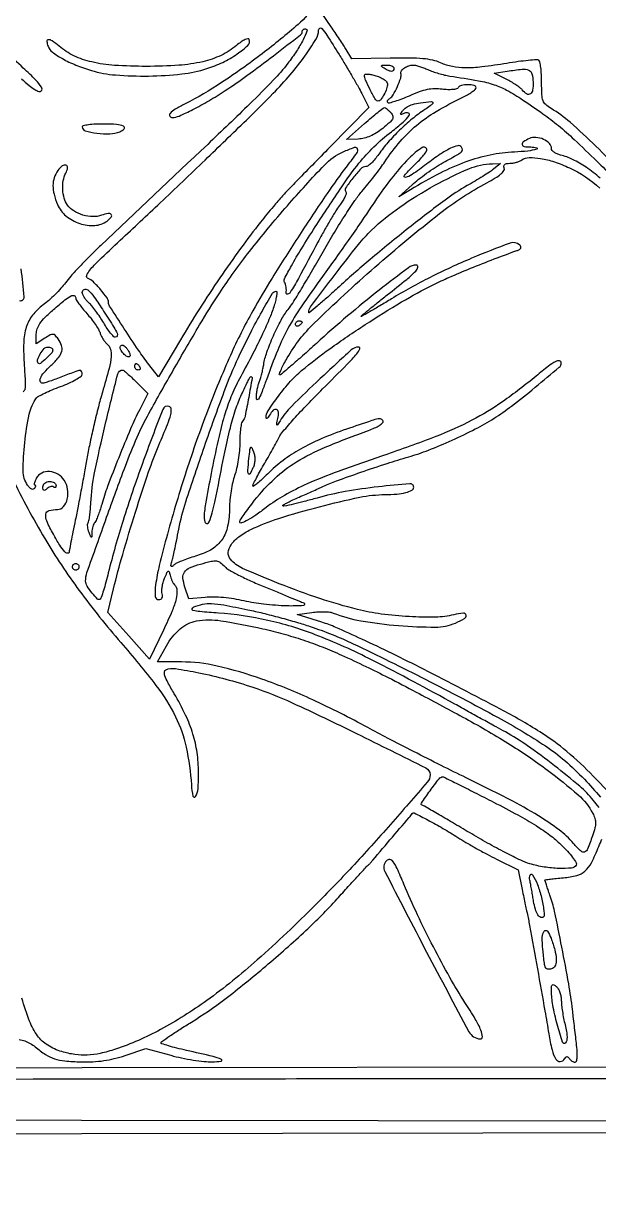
# Model space of a CAD drawing. Extents: x 33 to 995, y 30 to 1513.
# Drawn here: x 498 to 673.4, y 583.2 to 936.7 of the extents above; entities that cross this region are included whole.
import ezdxf

# ---------------------------------------------------------------- set-up
doc = ezdxf.new("R2010")
doc.units = 0

msp = doc.modelspace()

# ---------------------------------------------------------------- linework, layer by layer
for points in [[(969.036452, 1225.056595, -0.000004), (969.039353, 1088.299549, -0.000008), (969.038944, 928.132759, -0.000006), (969.033447, 745.616071)], [(276.975462, 751.66875, 0.000287), (291.244919, 723.455401, 0.000683), (301.894641, 702.5, -0.000082), (311.121065, 684.399125, -0.000073), (320.711442, 665.569818, -0.000073), (329.335168, 648.62616, -0.000225), (335.160797, 637.163211), (346.5, 614.826422), (501, 614.908769, -0.000002), (561.298067, 614.940643, -0.000003), (614.572792, 614.968231, -0.000002), (659.799513, 614.99122, -0.000053), (670.673333, 614.995558), (685.846667, 615)], [(56.838383, 550.971158, 0.000004), (56.774237, 658.613587, 0.000005), (56.715227, 754.844653, 0.000003), (56.664187, 835.950257, 0.000067), (56.646079, 859.5, -0.000403), (56.643947, 881.789623, -0.00003), (56.690827, 942.55625, -0.000042), (56.757144, 1015.035999, -0.000032), (56.841506, 1094.5), (57.067621, 1295.5)], [(972.956293, 313.397605, 0.000039), (972.978038, 768.984398, 0.000039), (972.928152, 1226.063636, 0.000618)], [(38.822837, 332.31249, -0.000046), (38.889141, 769.339498, -0.000051), (39.034879, 1189.135476, -0.000465), (39.288314, 1372.643788, -0.000087), (39.584884, 1491.939655, -0.098597), (40.571108, 1496.824427, -0.031477), (42.041633, 1499.802126, -0.045918), (43.725173, 1502.193461, -0.046088), (45.811833, 1504.231037, -0.032025), (48.5, 1506.13944, -0.137776), (53.048935, 1507.445047, -0.000422), (114.224298, 1507.740408, -0.000933), (216.862219, 1507.95772, -0.000061), (514.602117, 1507.996262), (977.704234, 1508), (981.07832, 1505.726203, -0.029148), (982.52989, 1504.619797, -0.018066), (984.105016, 1503.165079, -0.018106), (985.561024, 1501.610852, -0.030905), (986.643885, 1500.200472), (988.835363, 1496.948538), (989.233898, 772.224269), (989.632433, 47.5)], [(995.005458, 43.718342), (994.752729, 770.609171), (994.5, 1497.5), (991.694724, 1502.272392, 0.032229), (990.320582, 1504.29898, 0.021357), (988.502755, 1506.444128, 0.02152), (986.549572, 1508.384329, 0.038625), (984.767769, 1509.772392), (980.646091, 1512.5), (515.573046, 1512.712577, 0.000094), (263.010968, 1512.780544, 0.000625), (137.080546, 1512.633358, 0.000111), (51.337268, 1512.406859, 0.105014), (47.5, 1511.580442, 0.060151), (44.399911, 1509.715644, 0.033004), (41.086923, 1506.764579, 0.032003), (38.025614, 1503.225534, 0.039426), (35.669775, 1499.552908), (33.5, 1495.5), (33.247266, 770.21552, 0.000036), (33.115334, 293.12885, 0.000631)], [(49.921437, 30.277249, 0.000009), (186.426532, 30.187823, 0.000194)], [(587.022123, 942.535795, -0.075232), (581.795811, 936.377983, -0.015913), (570.855218, 927.439256, -0.017498), (558.474379, 918.633706, -0.028421), (547.317849, 912.150733, 0.018181), (544.363161, 910.513746, 0.070493), (542.74327, 909.19563, 0.346583), (542.681639, 908.424432, 0.250896), (543.474227, 908, 0.105022), (545.540423, 908.438833, 0.013013), (549.716653, 910.428331, 0.015043), (554.563211, 913.080342, 0.012493), (559.556782, 916.181608, 0.012349), (566.160701, 920.752496, 0.006296), (574.237978, 926.800675, 0.001417), (582.507814, 933.194492, 0.231458), (583, 934.200765, -0.127484), (583.078998, 934.505564, -0.100752), (583.301294, 934.765225, -0.089497), (583.633822, 934.939793, -0.076375), (584.02568, 935, -0.52202), (584.484112, 934.342097, -0.029982), (583.313023, 931.673841, -0.027302), (581.297329, 928.21871, -0.018393), (578.645363, 924.5, -0.026885), (574.194542, 919.322114, -0.008682), (567.070975, 912.137786, -0.003496), (554.218039, 899.791628, -0.000312), (521.669954, 869, 0.007004), (518.421398, 865.843303, 0.006766), (515.224356, 862.560733, 0.006709), (512.488003, 859.595349, 0.024518), (510.874108, 857.611007, -0.023984), (509.49478, 855.911372, -0.014155), (507.697228, 854.01255, -0.014145), (505.790321, 852.213896, -0.023456), (504.072707, 850.822081, 0.067774), (500.840786, 847.69171, 0.091326), (498.950339, 844.094549, 0.069052), (498.159742, 839.312284, 0.024106), (498.315294, 832.322816, -0.004271), (498.637352, 827.127569, -0.056097), (498.524414, 825.206058, -0.201714), (497.970446, 824.339641, -0.152117)], [(679.969879, 891.462566, 0.014852), (672.524543, 899.245768, 0.014683), (664.678095, 906.53376, 0.04643), (658.872642, 910.734304, -0.048127), (657.243301, 911.92164, -0.124897), (656.433505, 913.114597, -0.076377), (656.080734, 914.896947, -0.010736), (656, 918.656591, 0.012925), (655.937331, 921.080441, 0.018812), (655.746626, 923.209856, 0.01465), (655.477275, 924.919795, 0.210971), (655.137449, 925.415052, 0.157428), (654.482162, 925.576302, 0.005857), (651.917585, 925.363664, 0.010117), (648.855414, 925.010971, 0.006886), (645.387449, 924.491528, -0.009982), (637.765446, 923.398073, -0.032622), (632.682088, 923.106455, -0.047981), (628.788352, 923.512104, -0.05462), (625.217881, 924.651202, 0.050187), (622.793998, 925.448181, 0.031197), (619.833742, 925.910745, 0.021117), (615.808011, 926.113827, 0.006766), (609.81856, 926.081749), (598.137121, 925.861094), (596.4202, 928.680547, 0.005735), (595.563924, 930.051054, 0.002349), (594.371406, 931.892788, 0.002323), (593.072208, 933.85877, 0.002973), (591.856577, 935.656603), (589.009873, 939.813207)], [(497.487504, 919.792925, 0.013142), (499.778131, 917.746655, 0.037945), (501.500352, 916.498914, 0.060048), (502.755057, 915.921701, 0.282405), (503.492925, 916.101687, 0.357894), (503.600082, 917.242102, 0.044783), (501.913583, 919.314051, 0.015264), (498.027875, 923.063574, 0.001095), (486.912541, 933.108361, -0.011225)], [(673.866751, 889.508272, 0.028419), (669.537598, 892.794525, 0.032257), (665.446154, 895.18071, 0.055601), (661.75, 896.539999, -0.041224), (660.697568, 896.893115, -0.052925), (659.807812, 897.392997, -0.063175), (659.196663, 897.955312, -0.177017), (659, 898.493398, 0.195642), (658.36694, 900.049373, 0.093393), (656.568276, 901.311164, 0.085925), (654.277404, 901.90606, 0.128375), (652.25, 901.552378, 0.036726), (650.461134, 900.571665, 0.29779), (650.100475, 899.757579, 0.323057), (650.703194, 899.156507, 0.039792), (652.666667, 899, -0.064197), (654.495611, 898.764203, -0.753821), (654.505367, 898.330216, -0.048463), (651.783576, 897.76561, -0.015873), (647.694902, 897.454491, 0.039787), (640.318585, 896.537087, 0.036257), (632.940099, 894.449279, 0.031358), (625.026812, 891.001181, 0.01834), (616, 885.948399), (612.5, 883.817067), (616.491652, 887.473402, -0.020264), (618.41475, 889.096694, -0.010612), (620.928833, 890.965862, -0.010538), (623.591564, 892.775892, -0.015888), (625.991652, 894.228201, 0.00122), (630.626708, 896.850348, 0.046384), (631.607954, 897.536121, 0.254507), (631.832482, 898.115538, 0.106609), (631.543385, 898.929802, 0.322256), (630.452855, 899.382826, 0.055809), (628.221636, 898.590364, 0.036361), (625.066107, 896.76066, 0.01334), (620.883174, 893.743803, -0.010716), (616.543498, 890.579157, -0.109455), (614.497911, 889.73686, -0.704871), (614.170289, 890.315235, -0.024266), (616.75, 893.023399, 0.011055), (618.378078, 894.644572, 0.015545), (619.751562, 896.166033, 0.011731), (620.80849, 897.473633, 0.165568), (621, 898.03612, 0.596039), (619.581424, 898.80336, 0.053115), (615.574794, 895.527802, 0.030738), (610.053706, 889.205724, 0.019023), (604.334426, 881.166847, -0.00532), (601.500149, 876.942638, -0.002151), (597.548274, 871.238824, -0.002128), (593.242488, 865.136408, -0.0027), (589.212082, 859.539789, 0.008385), (582.722371, 850.308642, 0.024771), (578.694824, 843.686892, 0.027292), (575.55517, 837.058257, 0.012068), (572.107894, 828, -0.006929), (570.806292, 824.471178, -0.029133), (569.874312, 822.414533, -0.182572), (569.372698, 821.969314, -0.519287), (569.052915, 822.1849, -0.028893), (569.098727, 823.387858, -0.017974), (569.284316, 824.788036, -0.01802), (569.567928, 826.160619, -0.030892), (569.91497, 827.276353, 0.018179), (570.29904, 828.408834, 0.009581), (570.697298, 829.83975, 0.009519), (571.049511, 831.322254, 0.014476), (571.293366, 832.623396, -0.046913), (572.257701, 836.398888, -0.018423), (574.255455, 841.390883, -0.018441), (576.618088, 846.22756, -0.046277), (578.779704, 849.5, 0.029344), (580.135127, 851.408371, 0.003676), (582.794739, 855.73125, 0.004315), (585.8737, 860.919735, 0.003567), (589.067297, 866.5, -0.007161), (592.397986, 872.223967, -0.007177), (595.888831, 877.84591, -0.007046), (599.072758, 882.662267, -0.028212), (601.223743, 885.464799, 0.007629), (603.057327, 887.66049, 0.005544), (605.032487, 890.156529, 0.005602), (606.854339, 892.567379, 0.012214), (608.184725, 894.464799, -0.030313), (612.894744, 900.690435, -0.042293), (617.866715, 905.589108, -0.039374), (623.866402, 909.824789, -0.021988), (631.75, 914.050634, 0.017013), (633.378121, 914.902617, 0.024487), (634.751562, 915.773475, 0.022101), (635.777429, 916.566788, 0.220563), (636, 917.046794, 0.348836), (635.428872, 917.7658, 0.058116), (633.549067, 917.977499, 0.054207), (631.533691, 917.750289, 0.201838), (630.515509, 917.025094, -0.202672), (630.029215, 916.679907, -0.032597), (628.854318, 916.499698, -0.031589), (627.361471, 916.46406, -0.022997), (625.706492, 916.60553, 0.03826), (623.357057, 916.73436, 0.045176), (621.145664, 916.485658, 0.037564), (618.709852, 915.792146, 0.016867), (615.625696, 914.538074, -0.011464), (613.331215, 913.576084, -0.017663), (611.301678, 912.861013, -0.012312), (609.630405, 912.38259, -0.26591), (609.154657, 912.51201, -0.173169), (609.020098, 912.796014, -0.126638), (609.073515, 913.143774, -0.093853), (609.317279, 913.506662, -0.059711), (609.716399, 913.824725, 0.125834), (610.769229, 914.917313, 0.023978), (612.025934, 917.400101, 0.023281), (613.040388, 919.984369, 0.140709), (613.108695, 921.408359, -0.223184), (613.28387, 922.240337, -0.080402), (614.179658, 923.097978, -0.069081), (615.47975, 923.750619, -0.079152), (616.848871, 923.984687, -0.06338), (617.568861, 923.901347, -0.015289), (618.727155, 923.57778, -0.01545), (620.043517, 923.121182, -0.014786), (621.348871, 922.577968, 0.021868), (622.808512, 921.994653, 0.012772), (624.602481, 921.418184, 0.012757), (626.431238, 920.931972, 0.021069), (628, 920.626663, -0.006562), (636.783061, 919.18033, -0.034843), (641.50399, 917.995021, -0.047639), (645.33076, 916.327897, -0.019246), (650.20736, 913.374488, -0.008949), (656.402577, 909.127637, -0.018111), (661.091379, 905.525706, -0.015566), (665.931924, 901.259661, -0.005019), (672.840694, 894.64619, -0.010294), (677.738132, 889.661885, -0.023102)], [(676.96167, 701.768985), (671.730835, 707.195573, 0.02689), (663.693584, 714.683002, 0.033561), (655.447569, 720.684358, 0.019243), (643.44393, 727.613972, 0.003275), (620, 739.775207, 0.004525), (610.452957, 744.540127, 0.005111), (601.2, 748.937624, 0.004686), (593.263769, 752.520439, 0.02775), (589, 754.121442), (581.5, 756.472015), (586, 757.09295, -0.020787), (587.869553, 757.272135, -0.020198), (589.765625, 757.297911, -0.020586), (591.431335, 757.184531, -0.067423), (592.5, 756.918736, 0.051957), (600.877993, 754.55857, 0.02229), (612.422041, 753.093919, 0.020197), (623.61228, 752.632167, 0.100368), (629.75, 753.87132, 0.027882), (632.499049, 755.216354, 0.325349), (632.970048, 756.240842, 0.386801), (632.151149, 756.843541, 0.03053), (629.25, 756.361291, -0.051528), (623.625469, 755.667125, -0.018917), (615.610855, 755.811394, -0.019042), (607.142676, 756.608974, -0.028569), (599.852988, 758.004199, -0.018835), (588.42426, 761.338847, -0.013795), (576.007883, 765.859205, -0.009658), (564.847504, 770.525894, -0.116195), (561.153546, 773.314989, -0.197148), (560.507594, 775.378142, -0.129956), (561.358, 777.749381, -0.085203), (563.734797, 780.186813, -0.044401), (567.387755, 782.372797, -0.035768), (575.894918, 785.760843, -0.013261), (588.286144, 789.337115, -0.012566), (600.604932, 792.212712, -0.050278), (608.299221, 793.013655, 0.020492), (611.846324, 793.170644, 0.041227), (614.606311, 793.637646, 0.055929), (616.449678, 794.335214, 0.281417), (617, 795.235551, 0.438019), (615.8381, 796.307397, 0.007486), (606.235857, 795.387025, 0.016247), (596.171474, 793.937714, 0.024548), (587.541766, 791.966229, -0.004423), (583.669307, 790.915975, -0.007079), (580.343256, 790.095551, -0.002283), (577.477501, 789.445329, -0.256394), (577.116063, 789.550603, -0.48444), (577.144049, 789.789025, -0.011137), (578.270485, 790.448166, -0.016295), (579.759567, 791.213157, -0.009258), (581.606496, 792.045649, 0.001827), (583.698444, 792.951427, 0.00147), (585.94158, 793.940279, 0.001485), (588.008703, 794.866168, 0.003803), (589.498031, 795.552257, -0.022499), (593.454745, 797.198639, -0.004147), (600.903035, 799.841931, -0.004769), (608.871149, 802.510708, -0.008438), (615.5, 804.537857, 0.023346), (621.530448, 806.580438, 0.012836), (628.712004, 809.607746, 0.012816), (635.786244, 813.027047, 0.021684), (641.5, 816.292664, 0.022977), (646.842882, 820.015263, 0.008499), (654.027031, 825.724228, 0.0027), (661.389889, 831.849174, 0.221395), (662, 833.159518, 0.373846), (661.464642, 833.775462, 0.156257), (660.293079, 833.574061, 0.044328), (658.073791, 832.155166, 0.008501), (654.337446, 829.167867, -0.020046), (644.082109, 821.349572, -0.032859), (634.750059, 815.684571, -0.027927), (623.737131, 810.712893, -0.010423), (607.777729, 804.93485, 0.00585), (593.938246, 800.067016, 0.017061), (584.550033, 796.273213, 0.024309), (577.643382, 792.792924, 0.035972), (572, 789.036503, -0.013908), (568.938021, 786.797468, -0.027067), (566.356815, 785.21687, -0.034766), (564.493813, 784.371852, -0.52313), (564.000629, 784.714816, -0.147046), (564.15375, 785.222741, -0.005008), (565.334066, 786.967342, -0.009039), (566.800282, 789.008543, -0.006141), (568.539105, 791.280392, -0.038811), (574.661451, 797.943394, -0.050026), (581.274974, 802.972154, -0.038497), (590.029664, 807.454364, -0.01331), (603.283751, 812.589189, 0.021809), (605.087692, 813.323553, 0.035176), (606.542204, 814.119173, 0.039581), (607.527058, 814.867835, 0.308542), (607.658751, 815.398747, 0.200246), (607.074676, 816.024865, 0.161539), (606.151934, 816.121688, 0.027793), (604.203812, 815.579729, 0.000901), (596.507644, 812.954699, 0.017614), (588.774934, 809.993338, 0.028676), (582.473118, 806.884472, 0.032528), (577.178966, 803.410871, 0.034939), (572.512987, 799.355093, -0.008607), (570.780989, 797.681718, -0.016521), (569.326445, 796.411299, -0.015365), (568.217104, 795.560661, -0.612188), (568.002571, 795.671053, -0.113068), (568.12783, 796.210197, -0.005437), (568.960219, 797.872122, -0.008651), (570.01227, 799.832648, -0.006106), (571.259039, 802, 0.003299), (572.614338, 804.325712, 0.002919), (573.99583, 806.765625, 0.002931), (575.214538, 808.978022, 0.008929), (576.006469, 810.5, -0.061578), (577.165535, 812.250258, -0.006025), (580.512838, 816.066942, -0.007553), (584.641124, 820.523943, -0.005913), (589.25, 825.238524, 0.001587), (596.730524, 832.759347, 0.017255), (599.629668, 835.902544, 0.070329), (600.602591, 837.42012, 0.546454), (600.230446, 838, 0.187134), (597.98684, 837.129815, 0.00347), (588.523106, 828.367746, 0.007231), (579.736651, 819.876383, 0.058724), (576.264447, 815.5, -0.004388), (575.482752, 814.25915, -0.502631), (575.316915, 814.247796, -0.231581), (575.253093, 814.495149, -0.002524), (575.622855, 816.25, 0.062006), (575.789208, 818.117055, 0.298716), (575.203052, 818.945888, 0.300811), (574.21413, 818.735411, 0.0624), (573.080099, 817.25, -0.022067), (572.684974, 816.635634, -0.070534), (572.351299, 816.282095, -0.267375), (572.144964, 816.250714, -0.300016), (572.030409, 816.412453, -0.155049), (572.64031, 818.579596, -0.015329), (575.789912, 823.060743, -0.020489), (579.463768, 827.56442, -0.038147), (582.846148, 830.8396, -0.018064), (591.486041, 837.502471, -0.010696), (602.234052, 844.846133, -0.01069), (613.307252, 851.7366, -0.017764), (622.955407, 857.003987, -0.013554), (627.761248, 859.249454, -0.005669), (634.349142, 862.024295, -0.005553), (641.555311, 864.870877, -0.006611), (648.417217, 867.390276, 0.042151), (649.211045, 867.747549, 0.142418), (649.607248, 868.147489, 0.216547), (649.63874, 868.588665, 0.107954), (649.329997, 869.070003, 0.293777), (646.374023, 869.712175, 0.009748), (634.666316, 865.075953, 0.017733), (621.986864, 859.230024, 0.01993), (610.25, 852.706056, -0.002093), (606.702613, 850.565187, -0.003564), (603.717188, 848.809237, -0.000599), (601.097344, 847.297529, -0.576869), (601, 847.353824, -0.223534), (601.086408, 847.537443, -0.000575), (603.330517, 849.389489, -0.00335), (605.892011, 851.46989, -0.002062), (608.933675, 853.886114, 0.004113), (614.870761, 858.642239, 0.028587), (617.616997, 861.153766, 0.135192), (618.300491, 862.392802, 0.484949), (617.821679, 863, 0.163051), (615.394406, 862.186845, 0.004554), (606.513058, 855.356086, 0.009619), (596.848183, 847.476853, 0.009239), (587.360449, 839.127193, -0.003247), (583.169442, 835.348844, -0.005391), (579.58113, 832.224522, -0.00117), (576.426971, 829.550166, -0.381577), (576.128506, 829.558562, -0.313568), (576.067281, 829.851684, -0.007268), (576.670172, 831.215104, -0.013526), (577.471672, 832.8413, -0.008427), (578.494149, 834.704828, -0.070441), (586.723312, 845.322679, -0.012623), (605.177699, 862.362745, -0.01409), (624.858742, 878.677493, -0.043553), (639.32014, 888.088634, 0.014575), (641.873675, 889.547364, 0.039602), (643.559364, 890.769545, 0.060812), (644.498506, 891.79225, 0.252086), (644.601525, 892.596026, -0.11356), (644.515144, 893.207862, -0.198389), (644.746819, 893.6555, -0.132065), (645.326428, 893.927595, -0.042374), (646.281385, 894.015313, 0.038619), (647.240665, 894.09618, 0.027923), (648.288907, 894.327434, 0.028401), (649.265906, 894.66181, 0.053362), (650, 895.056352, -0.145836), (652.197076, 895.760504, -0.046529), (655.657466, 895.509291, -0.039431), (659.868266, 894.459706, -0.026564), (664.478011, 892.638698, -0.080592), (673.734046, 886.438977, -0.064959)], [(496.908723, 852.191404, 0.534738), (498.312976, 853.290255, 0.017108), (497.374685, 861.824363, 0.017982)], [(683.473082, 618.5), (515.954915, 618.247096), (348.436747, 617.994193), (339.157669, 636.747096, 0.002046), (327.748431, 659.569608, 0.000682), (310.866673, 692.883382, 0.000076), (292.230865, 729.520628, 0.046647), (290.979043, 731.5, -0.04693), (290.4362, 732.359415, -0.000037), (278.773437, 755.347773, -0.000414)], [(494.686004, 798.075631, 0.02188), (504.556558, 779.651498, 0.024752), (515.100654, 763.73467, 0.020611), (527.797138, 747.898063, -0.015533), (538.468423, 734.860961, -0.048976), (544.433802, 725.282329, -0.061887), (547.663705, 716.019445, -0.037478), (549.251481, 704.5, 0.039268), (549.738426, 701.058183, 0.683074), (550.531092, 700.935786, 0.114119), (551.285999, 703.391914, 0.019871), (551.4383, 708.271568, 0.032667), (550.984072, 714.411444, 0.039916), (549.733753, 720.03055, 0.036414), (547.495944, 725.774031, 0.021132), (544.031924, 732.322131, -0.007952), (542.078046, 735.791208, -0.041262), (541.193133, 737.802075, -0.100324), (541.033982, 738.999782, -0.29203), (541.507833, 739.641379, -0.130137), (544.392975, 739.952987, -0.011988), (551.53896, 738.687983, -0.015597), (559.742166, 736.764024, -0.014836), (567.948989, 734.303977, -0.027806), (579.99996, 729.539501, -0.006505), (599.609068, 720.185238, -0.001595), (620.723107, 709.689861, -0.281417), (621.992386, 707.65473, -0.182458), (621.12742, 705.299322, -0.002088), (609.945245, 692.473897, -0.006929), (598.192608, 679.475009, -0.009032), (587.062261, 667.927619, -0.014031), (569.353309, 651.174691, -0.026092), (553.955297, 638.788179, -0.031784), (539.838556, 629.903953, -0.043811), (526.109359, 623.926981, -0.025815), (521.504233, 622.645442, -0.04377), (517.540378, 622.117883, -0.04726), (513.765226, 622.30536, -0.036773), (509.74985, 623.193093, -0.067872), (505.473795, 625.136784, -0.092676), (502.375386, 628.005905, -0.069069), (499.938685, 632.455068, -0.023136), (497.623688, 639.514613, 0.015738)], [(259.942651, 742.103893, 0.000376), (293.811993, 674.539157, 0.000995), (318.177824, 626.263617), (332.5, 598.027234), (515.855413, 598.263617), (699.210826, 598.5)], [(673.514645, 697.65788, -0.007397), (671.75, 699.816631, 0.048582), (667.634361, 704.081631, 0.011448), (659.943481, 710.342223, 0.012389), (651.653094, 716.457817, 0.026858), (644.935513, 720.642173, -0.000269), (642.172477, 722.165721, -0.000092), (638.159182, 724.382443, -0.000091), (633.727126, 726.832578, -0.000105), (629.5, 729.171584, 0.008282), (604.389582, 742.534365, 0.026239), (587.010383, 750.295721, 0.03695), (572.517132, 754.678843, 0.036673), (557.5, 756.894728, -0.003221), (551.873144, 757.34374, -0.039145), (549.738743, 757.69766, -0.437543), (549.477288, 758.172485, -0.209788), (550, 758.750565, -0.055703), (552.68434, 759.612755, -0.062682), (555.386183, 759.81385, -0.033607), (559.193819, 759.362075, -0.005462), (566.5, 757.909838, -0.008514), (570.98236, 756.887883, -0.005293), (576.20625, 755.544121, -0.005309), (581.333439, 754.108678, -0.009563), (585.5, 752.807375, -0.030624), (598.591379, 747.531754, -0.006498), (620.663213, 736.670396, -0.006992), (642.745531, 725.053719, -0.021735), (657.154777, 716.382543, -0.031742), (663.058818, 711.906811, -0.023369), (669.016199, 706.257693, -0.018391), (673.943445, 700.7346, -0.17466)], [(696.63121, 601.994612), (515.748709, 602.247306), (334.866209, 602.5), (317.857988, 636, -0.001048), (277.091598, 716.713619, -0.000898)], [(496.733278, 626.855622, -0.047512), (498.526971, 626.439642, -0.049843), (500.143906, 625.712825, -0.042982), (501.673275, 624.648568, 0.028878), (504.837338, 622.31178, 0.065679), (507.511638, 621.029113, 0.056123), (510.679776, 620.373963, 0.016575), (515.634739, 620.08305, 0.018537), (519.249361, 620.124877, 0.023627), (522.567063, 620.443976, 0.024211), (525.772348, 621.065551, 0.021248), (529.047789, 622.016099), (535.3261, 624.131109), (542.981149, 622.065554, 0.014729), (546.27342, 621.280451, 0.012026), (549.836274, 620.629947, 0.012206), (553.145766, 620.190105, 0.030941), (555.568099, 620.078947, 0.034083), (558.349403, 620.313539, 0.748626), (558.41838, 620.828051, 0.046819), (555.844115, 621.696165, 0.002723), (547.75, 623.559246, -0.006935), (544.779481, 624.269396, -0.011259), (542.279191, 624.964196, -0.005076), (540.215201, 625.611081, -0.329123), (540.00895, 625.899367, -0.241884), (540.199801, 626.257565, -0.002278), (542.729829, 627.996036, -0.006958), (545.715851, 629.967646, -0.004368), (549.25895, 632.193521, 0.025442), (559.470893, 639.225789, 0.012052), (571.922959, 649.254812, 0.012056), (584.123648, 660.09119, 0.020889), (593.645198, 669.74175, -0.000708), (597.08144, 673.517834, -0.001084), (600.071811, 676.780389, -0.000359), (602.667073, 679.595519, -0.030292), (603.088628, 680, 0.039926), (603.749692, 680.659185, 0.000203), (609.783678, 687.727696, 0.000336), (615.6523, 694.617527, 0.02332), (616.581943, 695.819761, -0.373786), (617.172187, 695.966579, -0.003611), (621.391924, 693.775956, -0.010605), (625.925409, 691.256331, -0.010154), (630.41506, 688.511186, 0.009797), (632.911148, 686.982535, 0.005114), (636.076929, 685.171283, 0.005084), (639.363936, 683.378643, 0.007746), (642.256729, 681.895994), (648.805359, 678.666719), (650.066996, 672.583359, 0.000198), (650.566334, 670.180435, 0.000262), (651.022943, 667.993237, 0.000186), (651.407465, 666.15956, 0.002604), (651.549622, 665.5, -0.009542), (652.323883, 661.648998, -0.000436), (654.707307, 648.435093, -0.000712), (656.992668, 635.596185, -0.003884), (658.16562, 628.636465, 0.020412), (659.163401, 623.714657, 0.079919), (660.368025, 620.868097, 0.270797), (661.665113, 620.189427, 0.247466), (662.975925, 620.961045, -0.047595), (663.371599, 621.482944, -0.183876), (663.728926, 621.661451, -0.216092), (664.075639, 621.544228, -0.066485), (664.434017, 621.106763, 0.062337), (664.775033, 620.683405, 0.05138), (665.23146, 620.325112, 0.053332), (665.728291, 620.081248, 0.087655), (666.188183, 620, 0.332895), (666.624544, 620.326733, 0.053957), (666.823808, 621.437123, 0.034538), (666.825055, 623.202424, 0.011846), (666.589929, 625.75, 0.000057), (666.295546, 628.279939, 0.00004), (665.963026, 631.132812, 0.00004), (665.643826, 633.867605, 0.000084), (665.394402, 636, 0.014354), (664.248824, 643.827927, 0.005006), (662.164522, 655.025555, 0.003964), (659.92175, 665.978549, 0.032333), (658.536863, 670.895518, -0.001685), (657.947819, 672.583151, -0.002605), (657.451454, 674.045465, -0.00081), (657.029926, 675.315742, -0.079866), (657, 675.501896, -0.375401), (657.09572, 675.61142, -0.001889), (658.652971, 675.815849, -0.006861), (660.46952, 676.02205, -0.004142), (662.627134, 676.218985, 0.041428), (666.690465, 676.897869, 0.119312), (669.199522, 678.222842, 0.095058), (671.14481, 680.74024, 0.020718), (673.425724, 685.75438, -0.003399), (674.354204, 687.998552, -0.001628)]]:
    msp.add_lwpolyline(points, format="xyb")
for points in [[(594.267657, 927.167536, -0.00377), (596.252974, 923.921524, -0.003328), (598.274259, 920.508792, -0.003344), (600.055038, 917.408518, -0.010131), (601.209703, 915.26665), (603.382353, 911.0333), (591.441176, 898.895166, 0.000519), (580.8051, 888.061187, 0.007233), (577.03136, 884.096095, 0.014218), (574.236795, 880.895511, 0.004694), (570.311673, 876.041205, 0.010415), (564.255753, 868.070694, 0.007876), (557.931267, 859.082326, 0.007683), (551.701362, 849.615651, 0.008293), (545.926112, 840.197816), (539.25072, 828.895632), (536.314336, 832.697816, -0.014664), (533.123832, 837.089451, -0.005165), (528.800676, 843.565362, -0.001432), (524.321836, 850.470074, -0.144129), (524, 851.563371, 0.156295), (523.542847, 852.990116, 0.020799), (521.573375, 855.518583, 0.023214), (519.374339, 857.880198, 0.105463), (517.795301, 858.88002, -0.407702), (517.364366, 859.790118, -0.091894), (518.297081, 861.437033, -0.02737), (521.074054, 864.398241, -0.003282), (527.598141, 870.552074, 0.002379), (539.767539, 881.989367, 0.001652), (553.41339, 895.023087, 0.0016), (566.012916, 907.215106, 0.005293), (574.198764, 915.357672, 0.017928), (579.366604, 920.999113, 0.020808), (583.853436, 926.73106, 0.018679), (587.22084, 931.813118, 0.137821), (588, 934.586134, -0.276454), (588.389498, 935.236748, -0.354081), (589.049933, 935.110634, -0.033702), (590.573027, 933.03966, -0.002572)], [(563, 929.939699, -0.064237), (558.306351, 926.931767, -0.053593), (552.708509, 924.985954, -0.040195), (545.452753, 923.910827, -0.016497), (535.5, 923.574621, -0.016521), (525.873491, 923.885304, -0.04047), (518.868631, 924.916748, -0.054019), (513.466035, 926.797657, -0.064225), (508.926729, 929.715107, 0.020025), (506.831344, 931.339536, 0.158077), (505.674455, 931.70484, 0.440275), (505.212113, 931.191955, 0.067741), (505.565766, 929.689213, 0.140141), (506.889794, 927.928888, 0.034704), (509.944124, 925.936189, 0.031564), (514.017513, 923.990645, 0.022795), (518.769346, 922.326319, 0.053614), (526.179483, 920.945817, 0.023187), (536.223629, 920.637414, 0.023249), (546.33244, 921.2666, 0.049316), (554, 922.878483, 0.036194), (558.814015, 924.79074, 0.037945), (563.222566, 927.352066, 0.037747), (566.461538, 929.958663, 0.297226), (566.898198, 931.743928, 0.354386), (566.492191, 931.993806, 0.076154), (565.638953, 931.747102, 0.045877), (564.443949, 931.054665, 0.020342)], [(611, 923, -0.163584), (610.775753, 922.332924, -0.234725), (610.227035, 922.060308, -0.112355), (609.301377, 922.270972, -0.031558), (608, 923, -0.023197), (607.271114, 923.520491, -0.409657), (607.237851, 923.781653, -0.220444), (607.555791, 923.949578, -0.011293), (608.75, 923.984687, -0.042523), (609.611405, 923.917196, -0.062416), (610.339062, 923.701752, -0.082215), (610.832025, 923.381177, -0.210568)], [(653.399577, 918.749402, -0.042347), (653.259105, 916.324931, -0.206477), (652.556621, 915.178506, -0.307212), (651.476468, 915.159391, -0.075052), (650.076449, 916.407885, 0.057192), (649.385314, 917.069809, 0.015997), (648.163186, 917.93781, 0.015917), (646.707726, 918.837671, 0.01612), (645.204004, 919.639109), (641.5, 921.462447), (645.5, 922.106447, -0.013901), (650.078139, 922.713505, -0.127147), (652.048213, 922.417963, -0.231943), (653.038726, 921.272842, -0.057698)], [(609, 918.266477, -0.083877), (608.744193, 916.752307, -0.040348), (607.947264, 914.945357, -0.037147), (606.958494, 913.403706, -0.235793), (606.150029, 913, -0.268233), (605.394896, 913.43651, -0.010234), (603.772597, 916.391542, -0.015463), (602.336991, 919.358318, -0.105326), (602, 920.940326, -0.372574), (602.230199, 921.206374, -0.050492), (603.028125, 921.240969, -0.038515), (604.157667, 921.088054, -0.021561), (605.5, 920.738618, -0.034236), (606.839844, 920.224746, -0.045101), (607.971875, 919.569327, -0.052427), (608.760604, 918.877954, -0.188776)], [(620.389547, 910.402555, 0.025439), (616.54903, 907.545184, 0.019923), (612.679199, 904.079487, 0.020123), (609.151826, 900.370862, 0.028533), (606.349641, 896.783032, -0.021736), (605.249666, 895.334514, -0.028035), (604.11238, 894.111266, -0.02809), (603.081361, 893.225833, -0.164822), (602.41489, 893, 0.206176), (600.932968, 892.361796, 0.022528), (598.452428, 889.490061, 0.020225), (596.243073, 886.440353, 0.357088), (596.355767, 885.3109, -0.273882), (596.465612, 884.882046, -0.03526), (596.122785, 883.955534, -0.033182), (595.513944, 882.817441, -0.021639), (594.671406, 881.588118, 0.022031), (593.489355, 879.860521, 0.00538), (591.699803, 876.91026, 0.005503), (589.720308, 873.480687, 0.005462), (587.811815, 870, -0.001327), (581.851111, 858.912391, -0.015635), (579.388063, 854.681482, -0.200752), (578.558316, 854.093993, -0.530402), (578.127261, 854.5, 0.041533), (578.193397, 855.357062, 0.03355), (578.125973, 856.278011, 0.034675), (577.94604, 857.124365, 0.070477), (577.669552, 857.744292, -0.264478), (577.625141, 858.7734, -0.007582), (579.766288, 862.795845, -0.011997), (582.773355, 867.948031, -0.005264), (586.989871, 874.631352, -0.004909), (595.081109, 886.896007, -0.02039), (600.330411, 894.038831, -0.031437), (604.898309, 899.067717, -0.02868), (610.196416, 903.651138, 0.01317), (613.819685, 906.594294, 0.059637), (615.658471, 908.59547, 0.49478), (615.449805, 909.282357, 0.180811), (614.25, 909.281384, -0.011415), (613.253877, 908.933787, -0.384976), (613.042525, 909.028695, -0.272548), (613.075091, 909.302433, -0.007983), (613.82318, 910.253408, -0.093771), (614.99119, 911.239779, -0.055045), (616.678322, 911.961674, -0.03877), (619.048183, 912.483736, -0.015051), (622.389547, 912.850168, -0.250407), (622.796582, 912.672486, -0.35193), (622.793435, 912.293745, -0.061981), (621.998597, 911.535413, -0.012327)], [(610.095144, 909.385359, -0.103051), (610.620628, 908.393852, -0.196082), (610.527301, 907.510669, -0.088691), (609.700275, 906.465603, -0.012082), (607.560604, 904.662426, -0.028578), (605.651608, 903.302577, -0.0379), (603.766556, 902.306649, -0.04177), (601.921198, 901.681165, -0.052196), (600.130862, 901.430677), (596.575695, 901.30722), (602.037847, 906.142578, -0.005216), (604.176532, 907.996414, -0.007887), (606.079837, 909.560791, -0.003702), (607.71904, 910.845617, -0.161331), (608.127555, 910.988968, -0.149441), (608.451829, 910.896035, -0.027015), (608.964401, 910.522459, -0.027), (609.536088, 910.002743, -0.021571)], [(516, 905.116631, 0.33641), (516.881957, 903.954145, 0.035334), (520.444651, 903.224197, 0.03926), (524.426337, 903.013085, 0.085432), (527.418213, 903.606989, 0.119151), (528.723163, 904.506651, 0.497935), (528.567318, 905.300004, 0.095752), (526.483901, 905.858518, 0.017751), (522.5, 906, 0.012763), (520.007997, 905.936379, 0.02101), (517.909375, 905.74051, 0.01636), (516.284986, 905.465364, 0.356633)], [(596.702789, 893.25, 0.014647), (590.591626, 884.78727, 0.004946), (582.177539, 872.117758, 0.005055), (573.870827, 859.050127, 0.011578), (567.942111, 849, 0.022731), (561.153932, 835.447822, 0.013492), (554.251691, 818.747773, 0.012668), (547.701006, 800.206155, 0.011961), (541.962252, 781, 0.006487), (539.469574, 771.376851, 0.027114), (538.361779, 765.49853, 0.048686), (538.240156, 762.000896, 0.396013), (539.305687, 761, 0.101965), (539.904052, 761.123307, 0.160042), (540.294042, 761.468019, 0.134053), (540.445183, 762.029304, 0.063159), (540.347365, 762.779677, -0.07466), (540.252104, 763.668786, -0.028633), (540.375998, 764.909107, -0.027579), (540.667078, 766.261796, -0.030406), (541.098375, 767.529677, -0.007167), (541.823023, 769.229303, -0.157136), (542.178372, 769.627118, -0.473765), (542.468152, 769.519735, -0.028668), (542.754455, 768.5, 0.028712), (542.989081, 767.664609, 0.023978), (543.330212, 766.808437, 0.02465), (543.719413, 766.054226, 0.058647), (544.097065, 765.55, -0.1756), (544.853253, 763.821274, -0.075897), (544.632237, 761.281758, -0.041663), (543.384021, 757.535154, -0.010518), (540.727513, 751.679658), (536.5, 742.859317), (530.151798, 749.968495), (523.803596, 757.077673), (525.541559, 764.288836, -0.011218), (528.325256, 774.798026, -0.006018), (532.206342, 787.643885, -0.005841), (536.231961, 799.909569, -0.017737), (539.359278, 808.111437, 0.003885), (541.970333, 814.427997, 0.030961), (542.969506, 817.41999, 0.086457), (543.113514, 819.05376, 0.289419), (542.493213, 819.873102, 0.412264), (540.505377, 818.97888, 0.003864), (534.33067, 802.488085, 0.011513), (528.442295, 785.156977, 0.015324), (523.94365, 769.142379, -0.005619), (523.198638, 766.277849, -0.008091), (522.470039, 763.761749, -0.004741), (521.805539, 761.669527, -0.117635), (521.490653, 761.15732, -0.410569), (520.676159, 761.152245, -0.029152), (518.990711, 762.999711, -0.032518), (517.467145, 765.150752, -0.133848), (517.022236, 766.668543, -0.089978), (517.441884, 769.261574, -0.000997), (523.430084, 786.087521, -0.003194), (529.127869, 801.68236, -0.015087), (532.720028, 810.5, -0.021784), (536.335554, 817.786711, -0.003829), (543.826448, 831.122048, -0.004412), (551.769537, 844.732045, -0.011014), (557.877369, 854.492814, -0.020876), (566.98174, 867.167402, -0.01349), (578.50777, 881.086133, -0.009962), (589.790522, 893.479105, -0.099203), (595.5, 897.508574, -0.018288), (598.973587, 898.896956, -0.434394), (599.813994, 898.463774, -0.226857), (599.588982, 897.15994, -0.009415)], [(508.568422, 891.794224, 0.07255), (507.469233, 889.609619, 0.077969), (507.075614, 887.255881, 0.066054), (507.40281, 884.583753, 0.03552), (508.464011, 881.431892, 0.122993), (511.034941, 877.982724, 0.091452), (515.212524, 875.683618, 0.094585), (519.803235, 875.073626, 0.144714), (523.557298, 876.418239, 0.057896), (524.839993, 877.606107, 0.383759), (524.820165, 878.40692, 0.254683), (523.854417, 878.720992, 0.041601), (521.888688, 878.182261, -0.096319), (519.251191, 877.7604, -0.06357), (516.211153, 878.252275, -0.064154), (513.425726, 879.481202, -0.104412), (511.54481, 881.239487, -0.081874), (510.514404, 883.385571, -0.05726), (510.059928, 886.035547, -0.057093), (510.217972, 888.729131, -0.079851), (511.002704, 891.005053, 0.085921), (511.543019, 892.635639, 0.366687), (511.043675, 893.442155, 0.256101), (509.889049, 893.22258, 0.067711)], [(641.313176, 892.216731, -0.021303), (640.099676, 891.344987, -0.005439), (638.061111, 890.039851, -0.005533), (635.699126, 888.599728, -0.005585), (633.313176, 887.216804, 0.03198), (626.578303, 882.822955, 0.006835), (615.501304, 874.302618, 0.007524), (603.749268, 864.713608, 0.011086), (593.75, 855.915117, -0.00381), (590.393549, 852.873944, -0.006726), (587.570312, 850.422219, -0.002467), (585.190457, 848.431091, -0.634834), (585, 848.520642, -0.162488), (585.588306, 850.283156, -0.001912), (593.065202, 860.156544, -0.005435), (600.161367, 869.246504, -0.033164), (604.177766, 873.645101, -0.038759), (612.760209, 880.685352, -0.026763), (623.438878, 887.321135, -0.025972), (633.851433, 892.358229, -0.094672), (641, 893.880778), (643.5, 893.933461)], [(522.506556, 848.989771, -0.002474), (525.654106, 844.025386, -0.035891), (526.629752, 842.189013, -0.211654), (526.629316, 841.381804, -0.296537), (526.042154, 841, -0.207311), (525.538597, 841.218162, -0.018677), (524.616295, 842.278721, -0.021818), (523.580203, 843.685492, -0.015273), (522.533226, 845.353092, 0.013968), (521.410449, 847.151836, 0.012449), (520.146647, 848.956771, 0.012596), (518.929131, 850.522468, 0.037292), (517.991072, 851.50808, -0.033581), (517.229135, 852.29685, -0.034223), (516.584877, 853.175766, -0.036364), (516.13617, 854.014123, -0.105067), (516, 854.654988, -0.289559), (516.582993, 855.577274, -0.298353), (517.64917, 855.430835, -0.058881), (519.620075, 853.258348, -0.012288)], [(514, 853.002881, 0.141548), (514.166739, 852.425698, 0.013557), (514.989149, 851.196257, 0.016421), (516.077631, 849.762999, 0.012236), (517.367317, 848.252881, -0.016644), (518.705621, 846.657578, -0.016366), (519.942711, 844.967998, -0.01648), (520.928081, 843.418156, -0.058053), (521.406043, 842.340305, 0.038427), (521.769895, 841.424624, 0.027219), (522.309475, 840.458775, 0.027618), (522.930171, 839.587711, 0.050978), (523.538726, 838.96786, -0.148109), (524.608136, 837.34972, -0.096523), (524.827624, 835.104787, -0.041768), (524.166835, 831.441814, -0.006217), (522.133439, 824.218336, 0.00896), (520.908629, 819.773936, 0.005262), (519.595114, 814.417261, 0.005261), (518.394216, 809.032314, 0.008933), (517.517718, 804.5, -0.002092), (516.711362, 800.001004, -0.001298), (515.728867, 794.725437, -0.001301), (514.73199, 789.523025, -0.00235), (513.884279, 785.267445, 0.001025), (513.162093, 781.691475, 0.00158), (512.553507, 778.594954, 0.000495), (512.037019, 775.908165, 0.047267), (512, 775.517445, -0.463674), (511.525371, 775.115668, -0.171507), (510.645177, 775.602918, -0.042405), (509.125999, 777.640156, -0.013334), (507.204516, 780.924723, -0.018739), (505.170337, 784.97754, -0.148996), (504.897896, 787.031196, -0.290234), (505.889808, 788.142104, -0.069356), (508.457527, 788.5, 0.222639), (510.29407, 789.36042, 0.117796), (511.434832, 791.662773, 0.095931), (511.537649, 794.664893, 0.106146), (510.492627, 797.370908, 0.112117), (508.557882, 799.237441, 0.118098), (506.042891, 800.040421, 0.132077), (503.647776, 799.583037, 0.158322), (502, 798, 0.021884), (501.631483, 797.232483, 0.042561), (501.418599, 796.5875, 0.066578), (501.373877, 796.145206, 0.404817), (501.523833, 796, -0.25664), (501.691423, 795.907915, -0.158898), (501.748607, 795.684676, -0.083727), (501.667025, 795.338533, -0.038781), (501.454609, 794.926556, -0.191626), (501.071971, 794.642521, -0.176824), (500.582843, 794.686726, -0.095414), (499.994472, 795.116089, -0.034794), (499.342591, 795.92127, -0.15407), (498.001282, 800.177663, -0.025662), (498.450711, 808.850974, -0.02777), (499.840655, 817.540666, -0.106298), (502.092595, 822.50403, -0.114078), (502.690008, 823.013264, -0.009214), (504.551432, 823.93616, -0.012041), (506.843154, 824.95347, -0.008956), (509.418308, 825.969449, 0.016021), (511.94012, 827.00579, 0.023874), (514.066628, 828.085151, 0.02084), (515.66933, 829.087957, 0.247374), (516, 829.715419, 0.121012), (515.788146, 830.577949, 0.311465), (515.248766, 830.862336, 0.061483), (514.027336, 830.561506, 0.002792), (510, 829, -0.005981), (507.986373, 828.234002, -0.007908), (506.133584, 827.5875, -0.005918), (504.573642, 827.091118, -0.074195), (503.96298, 827, -0.29703), (503.216226, 827.486542, -0.216436), (503.226843, 828.505501, -0.072193), (504.351147, 830.218377, -0.022423), (506.5, 832.435229, 0.028559), (508.823164, 834.891478, 0.111296), (509.780609, 836.736056, 0.152668), (509.700483, 838.480578, 0.070737), (508.621234, 840.503316, 0.032823), (507.721172, 841.578449, 0.193924), (507.065371, 841.875323, 0.14143), (506.267888, 841.681008, 0.015011), (504.621234, 840.671392), (502, 838.953894), (502, 841.8994, -0.081599), (502.276537, 843.582605, -0.070635), (503.082656, 845.18257, -0.046751), (504.609975, 846.991522, -0.01437), (507.232824, 849.422453, -0.00756), (510.709829, 852.372461, -0.050498), (512.596017, 853.628703, -0.219572), (513.540235, 853.680083, -0.307385)], [(574.52066, 850.75, -0.02609), (573.166605, 846.987852, -0.01061), (570.952311, 842.0143, -0.009026), (567.995226, 836.017731, -0.005414), (564.278919, 829, 0.023857), (561.607026, 823.470703, 0.025722), (559.547972, 817.84735, 0.019402), (557.678355, 810.840896, 0.006846), (555.528668, 800.669227, 0.003236), (553.740276, 791.274647, 0.024978), (553.152649, 786.838482, 0.077453), (553.307466, 784.717006, 0.442113), (554.181524, 784.227175, 0.235029), (554.721969, 784.765496, 0.009892), (555.561902, 787.425051, 0.015257), (556.42374, 790.722989, 0.010064), (557.221525, 794.560508, -0.003748), (559.432601, 805.914037, -0.012083), (561.141104, 813.413283, -0.017868), (562.749312, 818.925017, -0.027349), (564.568802, 823.556704, -0.004403), (565.545627, 825.64348, -0.007101), (566.418185, 827.401032, -0.002206), (567.195069, 828.895379, -0.278632), (567.368235, 829, -0.464436), (567.760725, 828.535159, -0.003058), (566.715483, 822.605982, -0.005064), (565.609958, 816.880379, -0.142012), (564.912265, 815.55, 0.140703), (564.555736, 814.874382, 0.017287), (564.267978, 813.212245, 0.019351), (564.066686, 811.168129, 0.014866), (564, 808.925727, -0.022728), (563.886662, 806.433684, -0.015738), (563.542207, 803.632901, -0.015904), (563.03975, 800.957574, -0.031184), (562.441555, 798.875727, 0.030222), (561.842564, 796.806117, 0.015841), (561.337089, 794.172407, 0.015701), (560.98828, 791.430651, 0.023199), (560.870126, 789.009065, -0.049181), (560.304173, 783.404878, -0.098422), (558.597342, 779.31251, -0.107694), (555.579067, 776.415604, -0.067206), (551.077567, 774.42631, 0.011179), (548.839967, 773.72368, 0.012676), (546.728851, 772.948349, 0.011933), (544.974383, 772.204122, 0.066004), (544.105754, 771.663321, -0.020329), (543.370394, 771.106578, -0.366354), (543.097359, 771.132584, -0.255056), (543.008469, 771.448795, -0.013265), (543.281097, 772.507842, 0.011515), (543.691066, 774.07762, 0.005556), (544.147244, 776.10506, 0.004096), (544.696964, 778.789146, 0.001605), (545.412988, 782.5, -0.032267), (547.561415, 790.847312, -0.004565), (553.237242, 807.66138, -0.005312), (559.290096, 824.487904, -0.019854), (563.621907, 834.859586, -0.008843), (567.234738, 842.281346, -0.011948), (570.777734, 848.850764, -0.005664), (574.015452, 854.378873, -0.263251), (575.113419, 855, -0.42738), (575.31924, 854.784757, -0.023463), (575.22427, 853.751562, -0.024664), (574.963492, 852.380058, -0.014025)], [(583, 845.559017, -0.151918), (582.934461, 845.34829, -0.038439), (582.70625, 845.066025, -0.035638), (582.382774, 844.768994, -0.029505), (582, 844.5, -0.082592), (581.6179, 844.343488, -0.161196), (581.29375, 844.3746, -0.182303), (581.078288, 844.586039, -0.108972), (581, 844.940983, -0.093332), (581.076123, 845.345238, -0.09642), (581.29375, 845.688914, -0.099167), (581.618444, 845.918938, -0.105053), (582, 846, -0.042167), (582.382849, 845.967655, -0.061769), (582.70625, 845.870461, -0.081139), (582.92554, 845.727648, -0.210953)], [(507, 837.154988, -0.184571), (506.623362, 836.169437, -0.023414), (504.999937, 834.518138, -0.020527), (503.26215, 833.036378, -0.391475), (502.610429, 833.089464, -0.27063), (502.387446, 834.112273, -0.053312), (503.185637, 835.897402, -0.05278), (504.371082, 837.514922, -0.211282), (505.467776, 838, -0.053187), (506.05398, 837.937467, -0.07299), (506.549909, 837.751778, -0.092814), (506.88291, 837.477451, -0.175935)], [(530.513834, 835.1805, -0.339054), (529.697612, 835.072447, -0.075811), (528.525451, 836.007784, -0.069604), (527.62268, 837.307785, -0.261095), (527.663654, 838.264797, -0.180577), (528.026398, 838.546278, -0.172331), (528.49323, 838.528206, -0.100283), (529.046929, 838.165519, -0.039928), (529.642311, 837.474491, -0.027053), (530.120563, 836.740172, -0.04005), (530.449843, 836.046379, -0.046347), (530.607268, 835.478544, -0.245569)], [(532.377549, 827.422451), (535.955098, 823.844902), (533.502487, 819.004907, 0.016587), (530.729183, 813.050092, 0.00569), (527.100126, 804.254046, 0.00544), (523.713392, 795.497396, 0.021429), (521.920179, 790, -0.010667), (521.377846, 788.207449, -0.012717), (520.787956, 786.542813, -0.011524), (520.225735, 785.171308, -0.076863), (519.831422, 784.55, 0.075478), (519.507002, 784.041919, 0.031413), (519.223584, 783.276875, 0.030189), (519.017845, 782.404556, 0.034261), (518.929715, 781.55, -0.002723), (518.873418, 780.133301, -0.384572), (518.764577, 780.023155, -0.319238), (518.619973, 780.114003, -0.00234), (518.054847, 781.5, -0.036536), (517.787879, 782.335031, -0.037893), (517.649349, 783.189905, -0.04078), (517.6468, 783.943013, -0.113588), (517.804269, 784.444359, 0.089765), (518.034375, 785.071826, 0.009721), (518.270475, 786.602904, 0.011676), (518.47519, 788.452935, 0.009164), (518.613388, 790.466479, -0.037017), (519.756738, 799.624868, -0.009381), (522.986259, 814.275904, -0.002929), (526.811972, 829.802982, -0.343464), (528.348973, 831, -0.179081), (528.635718, 830.893896, -0.00434), (529.718416, 829.949095, -0.008923), (530.973866, 828.793478, -0.005884)], [(533.5, 832, -0.082592), (533.656512, 831.6179, -0.161196), (533.6254, 831.29375, -0.182303), (533.413961, 831.078288, -0.108972), (533.059017, 831, -0.093332), (532.654762, 831.076123, -0.09642), (532.311086, 831.29375, -0.099167), (532.081062, 831.618444, -0.105053), (532, 832, -0.042167), (532.032345, 832.382849, -0.061769), (532.129539, 832.70625, -0.081139), (532.272352, 832.92554, -0.210953), (532.440983, 833, -0.151918), (532.65171, 832.934461, -0.038439), (532.933975, 832.70625, -0.035638), (533.231006, 832.382774, -0.029505)], [(568.0167, 801.137308, -0.024661), (567.077891, 799.32002, -0.617029), (566.642087, 799.346658, -0.121434), (566.464163, 800.432806, -0.006258), (566.792665, 804, -0.003648), (567.102463, 806.763423, -0.122033), (567.336185, 807.380981, -0.58071), (567.629365, 807.355676, -0.019233), (568.186107, 806.016534, -0.047725), (568.510873, 804.79653, -0.049916), (568.591702, 803.555566, -0.050013), (568.425052, 802.325384, -0.048271)], [(508, 795.833333, -0.057388), (507.953729, 795.43152, -0.172529), (507.806715, 795.20266, -0.253554), (507.592176, 795.167715, -0.113033), (507.342009, 795.324657, 0.171918), (506.989854, 795.492554, 0.082297), (506.483088, 795.462194, 0.066538), (505.904134, 795.246292, 0.050768), (505.342009, 794.868879, -0.031246), (504.66612, 794.375816, -0.236806), (504.285169, 794.33654, -0.269757), (504.059018, 794.615335, -0.038656), (504, 795.377555, -0.111853), (504.146674, 796.025009, -0.11138), (504.558177, 796.547194, -0.099021), (505.199427, 796.884425, -0.071811), (506, 797, -0.056395), (506.765012, 796.913439, -0.075828), (507.4125, 796.657292, -0.095027), (507.846616, 796.278413, -0.167478)], [(515, 771, -0.099038), (514.923658, 770.618362, -0.097945), (514.70625, 770.29375, -0.097945), (514.381638, 770.076342, -0.099038), (514, 770, -0.099038), (513.618362, 770.076342, -0.097945), (513.29375, 770.29375, -0.097945), (513.076342, 770.618362, -0.099038), (513, 771, -0.099038), (513.076342, 771.381638, -0.097945), (513.29375, 771.70625, -0.097945), (513.618362, 771.923658, -0.099038), (514, 772, -0.099038), (514.381638, 771.923658, -0.097945), (514.70625, 771.70625, -0.097945), (514.923658, 771.381638, -0.099038)], [(559.434922, 771.07191, 0.080755), (560.653877, 770.098084, 0.010047), (563.651782, 768.488172, 0.011632), (567.321776, 766.717801, 0.009393), (571.339909, 764.983734, -0.000196), (575.376928, 763.328918, -0.000248), (579.102973, 761.797706, -0.000194), (582.226882, 760.510708, -0.002051), (583.5, 759.979504, -0.782738), (583.377259, 759.203363, -0.029923), (578.468157, 759.076326, -0.018212), (571.266898, 759.583957, -0.030892), (565.312053, 760.597319, 0.018523), (562.250252, 761.196591, 0.016031), (559.001384, 761.602126, 0.016584), (555.937342, 761.782983, 0.031345), (553.465126, 761.691774), (548.430253, 761.188912), (547.273594, 764.844456, -0.051041), (546.694338, 767.638102, -0.176002), (547.137677, 769.403943, -0.145286), (548.687825, 770.677684, -0.03137), (552, 771.8365, -0.010947), (555.292606, 772.684062, -0.083324), (556.884631, 772.78575, -0.136671), (558.068378, 772.320976, -0.047395)], [(571, 752.135597, -0.012159), (577.233609, 750.559381, -0.012942), (583.253619, 748.711247, -0.012995), (589.146776, 746.561841, -0.012488), (595, 744.082315, -0.005084), (602.455333, 740.6103, -0.006547), (609.230217, 737.261264, -0.004355), (617.749385, 732.816273, -0.001009), (632, 725.185219, -0.01577), (645.746378, 717.219564, -0.020397), (657.798015, 709.018498, -0.021128), (667.164483, 701.43565, -0.09138), (671.566468, 695.83051, -0.039788), (672.249661, 694.232256, -0.083412), (672.461669, 692.901456, -0.065459), (672.248065, 691.37676, -0.017318), (671.508906, 689.025241, -0.009946), (669.9821, 684.957537, -0.2054), (669.079527, 684.052672, -0.297262), (668.00127, 684.267189, -0.01935), (665.702742, 686.696067, 0.050811), (661.309088, 690.790212, 0.025079), (654.997487, 695.093823, 0.017755), (646.04862, 700.132317, 0.006415), (633, 706.66983, -0.003006), (625.386086, 710.419763, -0.002193), (616.96875, 714.674704, -0.002215), (609.024414, 718.778876, -0.004881), (603, 722.000317, 0.016818), (586.230526, 730.459138, 0.023736), (570.728961, 736.760238, 0.027138), (557.110262, 740.740674, 0.057587), (546.212414, 742), (538.884629, 742), (541.648053, 746.916009, -0.084292), (545.815703, 752.066687, -0.137438), (550.845483, 754.491091, -0.082692), (558.239943, 754.572279, -0.017332)], [(641.353243, 699.263408, -0.006931), (648.782279, 695.33805, -0.015511), (654.287312, 692.105346, -0.020124), (658.505486, 689.205678, -0.031389), (661.861688, 686.348632, -0.015682), (663.86793, 684.285606, -0.024318), (665.451361, 682.372755, -0.021168), (666.551105, 680.766985, -0.285321), (666.552671, 680.085224, -0.235021), (665.089375, 679.176839, -0.030432), (661.300348, 679.051561, -0.032808), (656.803171, 679.472757, -0.032435), (652.382104, 680.479168, -0.039253), (649.650375, 681.52972, -0.007675), (644.927909, 683.875057, -0.008104), (639.4963, 686.789736, -0.007429), (634.000574, 689.962511, 0.001365), (628.792039, 693.054295, 0.002065), (624.240253, 695.714168, 0.000779), (620.312934, 697.979255, 0.050002), (619.591859, 698.302714, -0.496487), (619.369375, 698.957848, -0.007668), (622.001378, 702.726699, -0.008752), (624.758407, 706.410724, -0.218335), (625.853243, 706.981974, -0.128756), (626.121489, 706.926167, -0.000201), (630.55208, 704.722081, -0.001579), (635.520755, 702.228207, -0.000973)], [(608.743182, 681.409848, 0.325219), (608.22247, 678.110637, 0.002685), (620.940348, 653.543664, 0.003004), (633.856141, 629.274803, 0.254076), (637.25, 627.060485, 0.454146), (637.945447, 627.737704, 0.085111), (637.49681, 629.709398, 0.035727), (635.783449, 633.124853, 0.009928), (632.61838, 638.21559, -0.015574), (628.005409, 645.825455, -0.009399), (622.994864, 655.106985, -0.009203), (618.152074, 664.935672, -0.011453), (614.031629, 674.25, 0.006967), (611.977744, 679.007745, 0.053732), (610.755287, 681.099796, 0.189986), (609.757, 681.724446, 0.247108)], [(655.930013, 670.190894, -0.012871), (656.377032, 668.111455, -0.018772), (656.654253, 666.257971, -0.014564), (656.778227, 664.745813, -0.212639), (656.590894, 664.25756, -0.313036), (655.751886, 664.106055, -0.144305), (654.871461, 664.87007, -0.071132), (654.08122, 666.604973, -0.033646), (653.547963, 669.01082, 0.003934), (653.299173, 670.565064, 0.002561), (652.988532, 672.356303, 0.002575), (652.667478, 674.100966, 0.004903), (652.388332, 675.5, -0.143638), (652.509721, 677.041652, -0.609462), (653.191367, 677.118455, -0.057389), (654.713017, 674.149746, -0.030386)], [(658.87603, 657.75, -0.022923), (659.999564, 654.196179, -0.053234), (660.427753, 651.43775, -0.083291), (660.200379, 649.529024, -0.234045), (659.313781, 648.566915, -0.08806), (657.988389, 648.310997, -0.286624), (657.255823, 648.753317, -0.087446), (656.833238, 650.144704, -0.005635), (656.370018, 654.372031, -0.025659), (656.195211, 658.12339, -0.159721), (656.795363, 659.92529, -0.512204), (657.747978, 659.911755, -0.064544)], [(662, 638.820375, 0.02705), (662.077876, 637.381919, 0.010794), (662.333426, 635.423566, 0.010645), (662.700439, 633.318765, 0.013189), (663.135066, 631.377886, -0.017082), (663.57953, 629.318016, -0.038929), (663.739093, 627.736235, -0.053742), (663.640569, 626.575323, -0.149436), (663.260424, 625.860424, -0.561701), (662.341737, 626.083456, -0.011757), (660.736925, 631.549852, -0.018935), (659.407972, 637.378345, -0.046612), (659, 641.74511, -0.016666), (659.04532, 643.104365, -0.204657), (659.275513, 643.557085, -0.323159), (659.684132, 643.586363, -0.034794), (660.5, 643, -0.090714), (661.075443, 642.31283, -0.042936), (661.559375, 641.258718, -0.040665), (661.88914, 640.035278, -0.045531)]]:
    msp.add_lwpolyline(points, format="xyb", close=True)

doc.saveas('drawing.dxf')
